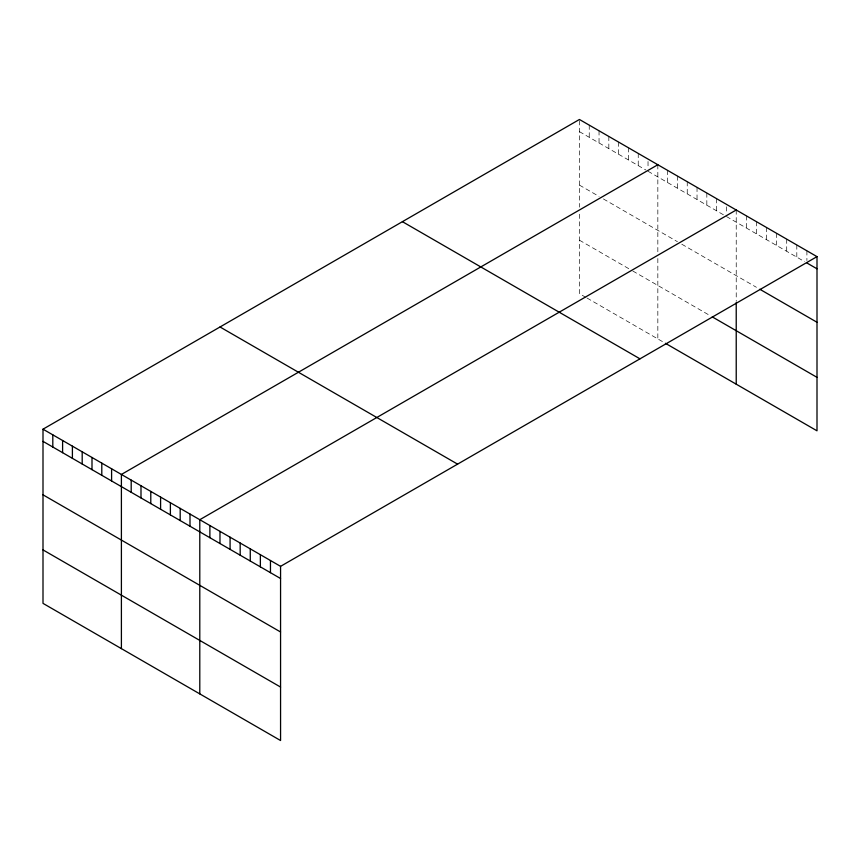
<?xml version="1.0" encoding="UTF-8"?>
<svg xmlns="http://www.w3.org/2000/svg" width="860" height="860" viewBox="0 0 860 860"><rect width="100%" height="100%" fill="white"/><g stroke="black" fill="none" stroke-linecap="round" stroke-linejoin="round"><path stroke-width="0.64" stroke-dasharray="4.3 3.22" d="M579.436 131.655L645.86 170M648.032 171.258L724.249 215.258M726.431 216.516L804.659 261.676M579.436 185.115L599.044 196.424M603.397 198.939L677.433 241.692M681.787 244.208L756.424 287.294M579.436 240.198L631.702 270.373M632.788 270.997L710.102 315.631M585.972 297.431L579.436 293.658L579.436 212.044M587.058 298.065L665.457 343.323M806.906 250.798L806.906 260.537M796.812 244.971L796.812 257.151M786.707 239.144L786.707 251.314M776.612 233.318L776.612 245.487M766.518 227.481L766.518 239.66M756.424 221.654L756.424 233.834M746.329 215.828L746.329 227.997M736.225 210.001L736.225 301.344M726.431 206.776L726.431 214.075M716.627 198.681L716.627 210.861M706.834 193.027L706.834 205.196M697.03 187.362L697.03 199.541M687.237 181.707L687.237 193.887M677.433 176.053L677.433 188.222M667.629 170.398L667.629 182.567M657.836 164.733L657.836 252.41M657.836 258.527L657.836 338.915M648.032 161.519L648.032 167.603M638.238 153.424L638.238 165.593M628.434 147.759L628.434 159.939M618.641 142.104L618.641 154.284M608.837 136.45L608.837 148.619M599.044 130.795L599.044 142.964M589.24 125.13L589.24 137.31M579.436 120.69L579.436 207.142"/><path stroke-width="1.29" d="M817 256.635L280.564 566.342L280.564 740.524L43 603.365L43 429.183L579.436 119.475L817 256.635L817 430.817L665.457 343.323M657.836 164.733L121.4 474.451L121.4 648.633M736.225 210.001L199.789 519.709L199.789 693.891M806.906 262.977L817 268.804M759.788 289.239L817 322.263M712.274 316.888L817 377.346M402.415 221.676L639.98 358.835M220.02 326.983L457.584 464.131M43 429.183L280.564 566.342M43 441.363L280.564 578.511M43 494.822L280.564 631.982M43 549.905L280.564 687.065M736.225 302.569L736.225 384.183M270.459 560.516L270.459 572.685M260.365 554.678L260.365 566.858M250.271 548.852L250.271 561.032M240.176 543.025L240.176 555.195M230.082 537.199L230.082 549.368M219.977 531.362L219.977 543.541M209.883 525.535L209.883 537.715M189.995 514.054L189.995 526.223M180.191 508.389L180.191 520.569M170.387 502.735L170.387 514.914M160.594 497.08L160.594 509.249M150.79 491.415L150.79 503.594M140.997 485.76L140.997 497.94M131.193 480.106L131.193 492.275M111.596 468.786L111.596 480.966M101.792 463.131L101.792 475.311M91.998 457.477L91.998 469.646M82.194 451.812L82.194 463.991M72.401 446.157L72.401 458.337M62.597 440.503L62.597 452.672M52.804 434.848L52.804 447.017"/></g></svg>
